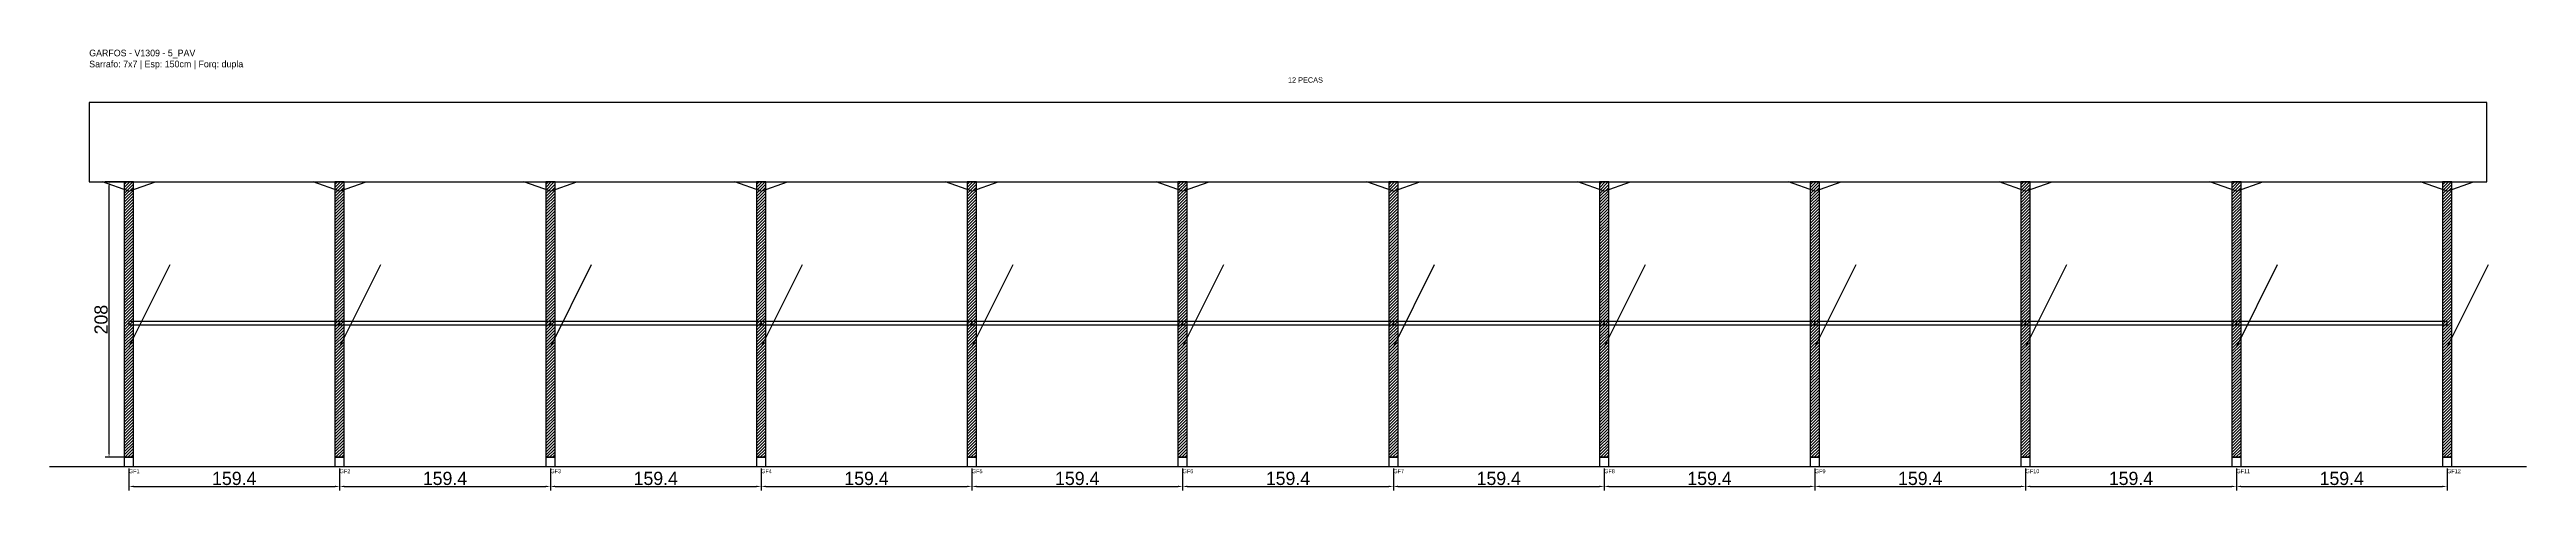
# Model space of a CAD drawing. Header units: metres. Extents: x -30 to 1843, y -25 to 308.
import ezdxf

# ---------------------------------------------------------------- set-up
doc = ezdxf.new("R2010")
doc.units = ezdxf.units.M
for name, color, linetype in [('BARRA_ANCORAGEM', 1, 'Continuous'), ('COTA', 241, 'Continuous'), ('GARFOS OK', 3, 'Continuous'), ('NOME DA VIGA', 6, 'Continuous'), ('SARR_7x7', 40, 'Continuous'), ('TIRAS REESCORAMENTO', 252, 'Continuous'), ('VIGAS', 3, 'Continuous')]:
    doc.layers.add(name, color=color, linetype=linetype)
doc.dimstyles.new('EZ DXF', dxfattribs={"dimtxt": 10, "dimasz": 3.5, "dimexe": 3, "dimexo": 1.5, "dimgap": 1, "dimtad": 1, "dimdec": 1, "dimdsep": 46, "dimcen": 2.5, "dimazin": 3, "dimtfac": 1, "dimtmove": 0, "dimatfit": 3})

msp = doc.modelspace()

# ---------------------------------------------------------------- hatches: boundary and pattern name
at = {"layer": 'COTA'}
h = msp.add_hatch(dxfattribs=at)
h.set_pattern_fill('ANSI31', scale=0.5)
h.paths.add_polyline_path([(26.5, 0), (33.5, 0), (33.5, 208), (26.5, 208)])
h = msp.add_hatch(dxfattribs=at)
h.set_pattern_fill('ANSI31', scale=0.5)
h.paths.add_polyline_path([(185.86, 0), (192.86, 0), (192.86, 208), (185.86, 208)])
h = msp.add_hatch(dxfattribs=at)
h.set_pattern_fill('ANSI31', scale=0.5)
h.paths.add_polyline_path([(345.23, 0), (352.23, 0), (352.23, 208), (345.23, 208)])
h = msp.add_hatch(dxfattribs=at)
h.set_pattern_fill('ANSI31', scale=0.5)
h.paths.add_polyline_path([(504.59, 0), (511.59, 0), (511.59, 208), (504.59, 208)])
h = msp.add_hatch(dxfattribs=at)
h.set_pattern_fill('ANSI31', scale=0.5)
h.paths.add_polyline_path([(663.95, 0), (670.95, 0), (670.95, 208), (663.95, 208)])
h = msp.add_hatch(dxfattribs=at)
h.set_pattern_fill('ANSI31', scale=0.5)
h.paths.add_polyline_path([(823.32, 0), (830.32, 0), (830.32, 208), (823.32, 208)])
h = msp.add_hatch(dxfattribs=at)
h.set_pattern_fill('ANSI31', scale=0.5)
h.paths.add_polyline_path([(982.68, 0), (989.68, 0), (989.68, 208), (982.68, 208)])
h = msp.add_hatch(dxfattribs=at)
h.set_pattern_fill('ANSI31', scale=0.5)
h.paths.add_polyline_path([(1142.05, 0), (1149.05, 0), (1149.05, 208), (1142.05, 208)])
h = msp.add_hatch(dxfattribs=at)
h.set_pattern_fill('ANSI31', scale=0.5)
h.paths.add_polyline_path([(1301.41, 0), (1308.41, 0), (1308.41, 208), (1301.41, 208)])
h = msp.add_hatch(dxfattribs=at)
h.set_pattern_fill('ANSI31', scale=0.5)
h.paths.add_polyline_path([(1460.77, 0), (1467.77, 0), (1467.77, 208), (1460.77, 208)])
h = msp.add_hatch(dxfattribs=at)
h.set_pattern_fill('ANSI31', scale=0.5)
h.paths.add_polyline_path([(1620.14, 0), (1627.14, 0), (1627.14, 208), (1620.14, 208)])
h = msp.add_hatch(dxfattribs=at)
h.set_pattern_fill('ANSI31', scale=0.5)
h.paths.add_polyline_path([(1779.5, 0), (1786.5, 0), (1786.5, 208), (1779.5, 208)])

# ---------------------------------------------------------------- linework, layer by layer
at = {"layer": 'BARRA_ANCORAGEM'}
for p, q in [((30, 83.2), (61.2, 145.6)), ((189.36, 83.2), (220.56, 145.6)), ((348.73, 83.2), (379.93, 145.6)), ((508.09, 83.2), (539.29, 145.6)), ((667.45, 83.2), (698.65, 145.6)), ((826.82, 83.2), (858.02, 145.6)), ((986.18, 83.2), (1017.38, 145.6)), ((1145.55, 83.2), (1176.75, 145.6)), ((1304.91, 83.2), (1336.11, 145.6)), ((1464.27, 83.2), (1495.47, 145.6)), ((1623.64, 83.2), (1654.84, 145.6)), ((1783, 83.2), (1814.2, 145.6))]:
    msp.add_line(p, q, dxfattribs=at)
at = {"layer": 'GARFOS OK'}
for p, q in [((30, 201), (10, 208)), ((10, 208), (50, 208)), ((30, 201), (50, 208)), ((189.36, 201), (169.36, 208)), ((169.36, 208), (209.36, 208)), ((189.36, 201), (209.36, 208)), ((348.73, 201), (328.73, 208)), ((328.73, 208), (368.73, 208)), ((348.73, 201), (368.73, 208)), ((508.09, 201), (488.09, 208)), ((488.09, 208), (528.09, 208)), ((508.09, 201), (528.09, 208)), ((667.45, 201), (647.45, 208)), ((647.45, 208), (687.45, 208)), ((667.45, 201), (687.45, 208)), ((826.82, 201), (806.82, 208)), ((806.82, 208), (846.82, 208)), ((826.82, 201), (846.82, 208)), ((986.18, 201), (966.18, 208)), ((966.18, 208), (1006.18, 208)), ((986.18, 201), (1006.18, 208)), ((1145.55, 201), (1125.55, 208)), ((1125.55, 208), (1165.55, 208)), ((1145.55, 201), (1165.55, 208)), ((1304.91, 201), (1284.91, 208)), ((1284.91, 208), (1324.91, 208)), ((1304.91, 201), (1324.91, 208)), ((1464.27, 201), (1444.27, 208)), ((1444.27, 208), (1484.27, 208)), ((1464.27, 201), (1484.27, 208)), ((1623.64, 201), (1603.64, 208)), ((1603.64, 208), (1643.64, 208)), ((1623.64, 201), (1643.64, 208)), ((1783, 201), (1763, 208)), ((1763, 208), (1803, 208)), ((1783, 201), (1803, 208))]:
    msp.add_line(p, q, dxfattribs=at)
at = {"layer": 'GARFOS OK', "linetype": 'CONTINUOUS'}
msp.add_line((-30, -7), (1843, -7), dxfattribs=at)
at = {"layer": 'GARFOS OK'}
for points in [[(26.5, 0), (33.5, 0), (33.5, 208), (26.5, 208), (26.5, 0)], [(185.86, 0), (192.86, 0), (192.86, 208), (185.86, 208), (185.86, 0)], [(345.23, 0), (352.23, 0), (352.23, 208), (345.23, 208), (345.23, 0)], [(504.59, 0), (511.59, 0), (511.59, 208), (504.59, 208), (504.59, 0)], [(663.95, 0), (670.95, 0), (670.95, 208), (663.95, 208), (663.95, 0)], [(823.32, 0), (830.32, 0), (830.32, 208), (823.32, 208), (823.32, 0)], [(982.68, 0), (989.68, 0), (989.68, 208), (982.68, 208), (982.68, 0)], [(1142.05, 0), (1149.05, 0), (1149.05, 208), (1142.05, 208), (1142.05, 0)], [(1301.41, 0), (1308.41, 0), (1308.41, 208), (1301.41, 208), (1301.41, 0)], [(1460.77, 0), (1467.77, 0), (1467.77, 208), (1460.77, 208), (1460.77, 0)], [(1620.14, 0), (1627.14, 0), (1627.14, 208), (1620.14, 208), (1620.14, 0)], [(1779.5, 0), (1786.5, 0), (1786.5, 208), (1779.5, 208), (1779.5, 0)]]:
    msp.add_lwpolyline(points, dxfattribs=at)
at = {"layer": 'SARR_7x7'}
for points in [[(26.5, -7), (33.5, -7), (33.5, 0), (26.5, 0), (26.5, -7)], [(185.86, -7), (192.86, -7), (192.86, 0), (185.86, 0), (185.86, -7)], [(345.23, -7), (352.23, -7), (352.23, 0), (345.23, 0), (345.23, -7)], [(504.59, -7), (511.59, -7), (511.59, 0), (504.59, 0), (504.59, -7)], [(663.95, -7), (670.95, -7), (670.95, 0), (663.95, 0), (663.95, -7)], [(823.32, -7), (830.32, -7), (830.32, 0), (823.32, 0), (823.32, -7)], [(982.68, -7), (989.68, -7), (989.68, 0), (982.68, 0), (982.68, -7)], [(1142.05, -7), (1149.05, -7), (1149.05, 0), (1142.05, 0), (1142.05, -7)], [(1301.41, -7), (1308.41, -7), (1308.41, 0), (1301.41, 0), (1301.41, -7)], [(1460.77, -7), (1467.77, -7), (1467.77, 0), (1460.77, 0), (1460.77, -7)], [(1620.14, -7), (1627.14, -7), (1627.14, 0), (1620.14, 0), (1620.14, -7)], [(1779.5, -7), (1786.5, -7), (1786.5, 0), (1779.5, 0), (1779.5, -7)]]:
    msp.add_lwpolyline(points, dxfattribs=at)
at = {"layer": 'TIRAS REESCORAMENTO'}
for points in [[(30, 100), (189.36, 100), (189.36, 102.5), (30, 102.5), (30, 100)], [(189.36, 100), (348.73, 100), (348.73, 102.5), (189.36, 102.5), (189.36, 100)], [(348.73, 100), (508.09, 100), (508.09, 102.5), (348.73, 102.5), (348.73, 100)], [(508.09, 100), (667.45, 100), (667.45, 102.5), (508.09, 102.5), (508.09, 100)], [(667.45, 100), (826.82, 100), (826.82, 102.5), (667.45, 102.5), (667.45, 100)], [(826.82, 100), (986.18, 100), (986.18, 102.5), (826.82, 102.5), (826.82, 100)], [(986.18, 100), (1145.55, 100), (1145.55, 102.5), (986.18, 102.5), (986.18, 100)], [(1145.55, 100), (1304.91, 100), (1304.91, 102.5), (1145.55, 102.5), (1145.55, 100)], [(1304.91, 100), (1464.27, 100), (1464.27, 102.5), (1304.91, 102.5), (1304.91, 100)], [(1464.27, 100), (1623.64, 100), (1623.64, 102.5), (1464.27, 102.5), (1464.27, 100)], [(1623.64, 100), (1783, 100), (1783, 102.5), (1623.64, 102.5), (1623.64, 100)]]:
    msp.add_lwpolyline(points, dxfattribs=at)
at = {"layer": 'VIGAS'}
msp.add_lwpolyline([(0, 208), (1813, 208), (1813, 268), (0, 268), (0, 208)], dxfattribs=at)

# ---------------------------------------------------------------- texts
at = {"layer": 'NOME DA VIGA'}
for s, height, p in [('12 PECAS', 4, (906.5, 283)), ('GF1', 3, (30, -12)), ('GF2', 3, (189.36, -12)), ('GF3', 3, (348.73, -12)), ('GF4', 3, (508.09, -12)), ('GF5', 3, (667.45, -12)), ('GF6', 3, (826.82, -12)), ('GF7', 3, (986.18, -12)), ('GF8', 3, (1145.55, -12)), ('GF9', 3, (1304.91, -12)), ('GF10', 3, (1464.27, -12)), ('GF11', 3, (1623.64, -12)), ('GF12', 3, (1783, -12))]:
    msp.add_text(s, height=height, dxfattribs=at).set_placement(p)
at = {"layer": 'NOME DA VIGA', "insert": (0, 293), "char_height": 5, "attachment_point": 7}
msp.add_mtext('GARFOS - V1309 - 5_PAV\\PSarrafo: 7x7 | Esp: 150cm | Forq: dupla', dxfattribs=at)

# ---------------------------------------------------------------- dimensions: what is measured, and where the dimension line sits
at = {"layer": 'COTA'}
msp.add_linear_dim(base=(15, 0), p1=(30, 0), p2=(30, 208), angle=90, dimstyle='EZ DXF', dxfattribs=at).render()
for base, p1, p2 in [((30, -22), (30, -7), (189.36, -7)), ((189.36, -22), (189.36, -7), (348.73, -7)), ((348.73, -22), (348.73, -7), (508.09, -7)), ((508.09, -22), (508.09, -7), (667.45, -7)), ((667.45, -22), (667.45, -7), (826.82, -7)), ((826.82, -22), (826.82, -7), (986.18, -7)), ((986.18, -22), (986.18, -7), (1145.55, -7)), ((1145.55, -22), (1145.55, -7), (1304.91, -7)), ((1304.91, -22), (1304.91, -7), (1464.27, -7)), ((1464.27, -22), (1464.27, -7), (1623.64, -7)), ((1623.64, -22), (1623.64, -7), (1783, -7))]:
    msp.add_linear_dim(base=base, p1=p1, p2=p2, dimstyle='EZ DXF', dxfattribs=at).render()

doc.saveas('drawing.dxf')
